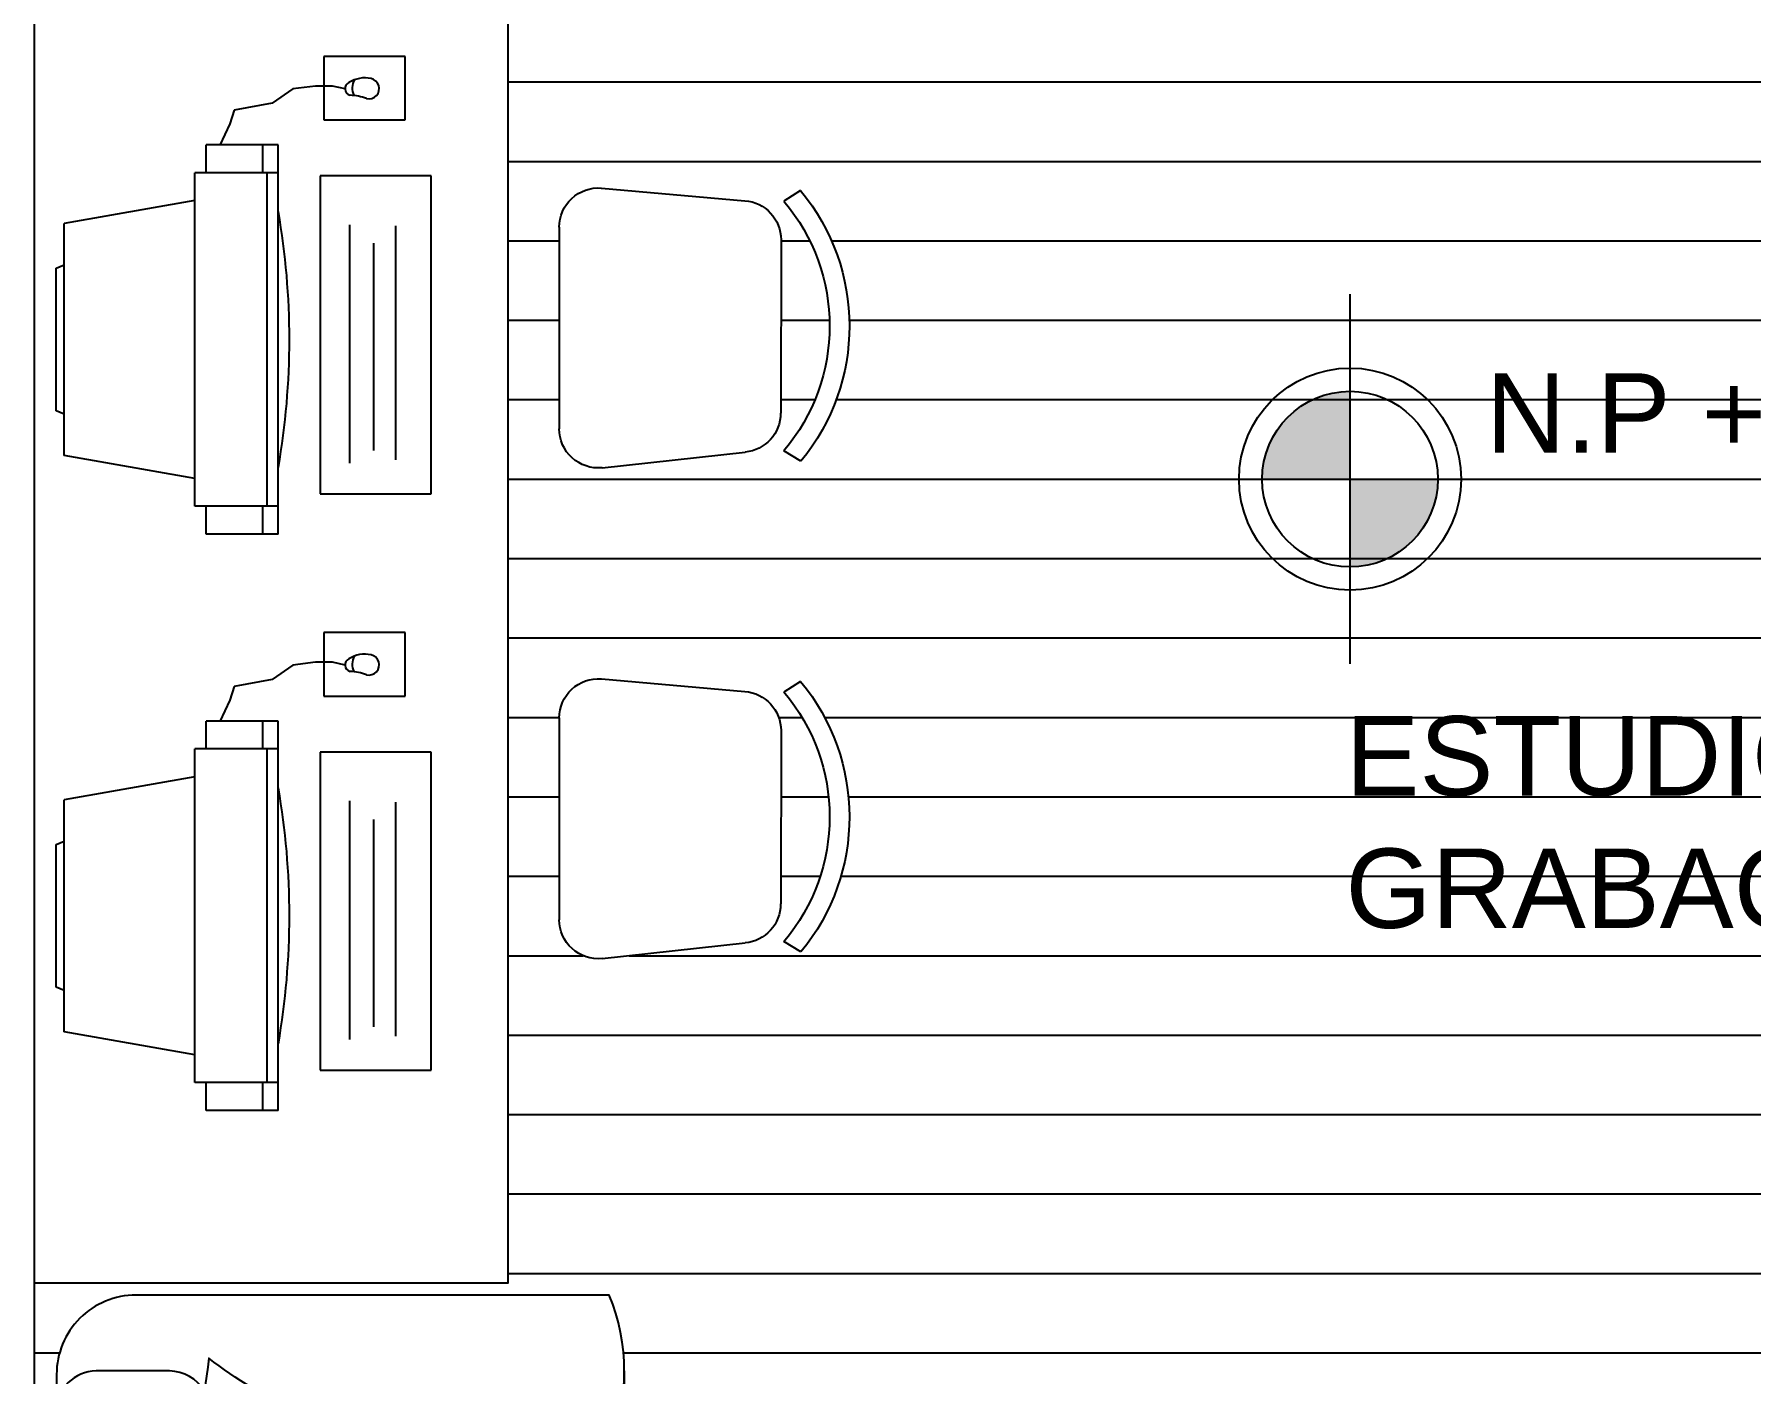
# Model space of a CAD drawing. Header units: inches. Extents: x -370 to 18, y -197 to 199.
# Drawn here: x -285.533 to -283.371, y 109.908 to 111.594 of the extents above; entities that cross this region are included whole.
import ezdxf

# ---------------------------------------------------------------- set-up
doc = ezdxf.new("R2010")
doc.units = ezdxf.units.IN
doc.header["$MEASUREMENT"] = 0
doc.layers.add('artefactos', color=1, linetype='Continuous')
doc.layers.add('MUEBLES', color=7, linetype='Continuous')
doc.styles.get("Standard").update_dxf_attribs({"font": 'arial.ttf'})

# ---------------------------------------------------------------- blocks, each defined once
blk = doc.blocks.new('A$C2FEB12E3')
at = {"layer": 'artefactos'}
for p, q in [((0.1531, 0.3423), (-0.2471, 0.3423)), ((-0.2471, 0.3423), (-0.2471, 0.2024)), ((0.1531, 0.2024), (0.1531, 0.3423)), ((-0.3175, 0.3095), (-0.3975, 0.3095)), ((-0.3975, 0.3095), (-0.3975, 0.2071)), ((-0.3175, 0.2071), (-0.3175, 0.3095)), ((0.1103, 0.2977), (-0.1842, 0.2977)), ((0.0987, 0.2701), (-0.1624, 0.2701)), ((0.1147, 0.2396), (-0.1856, 0.2396)), ((-0.3566, 0.2337), (-0.3602, 0.2181)), ((-0.3602, 0.2181), (-0.3602, 0.1965)), ((-0.3975, 0.2071), (-0.3175, 0.2071)), ((-0.3602, 0.1965), (-0.3566, 0.1678)), ((-0.2471, 0.2024), (0.1531, 0.2024)), ((-0.3566, 0.1678), (-0.3386, 0.1418)), ((-0.3386, 0.1418), (-0.3296, 0.0942)), ((-0.2861, 0.1497), (-0.2861, 0.0587)), ((0.2039, 0.1497), (-0.2861, 0.1497)), ((-0.2511, 0.13), (-0.2861, 0.13)), ((-0.2511, 0.1497), (-0.2511, 0.0447)), ((0.1689, 0.1357), (-0.2511, 0.1357)), ((0.1689, 0.1497), (0.1689, 0.0447)), ((0.2039, 0.13), (0.1689, 0.13)), ((0.2039, 0.1497), (0.2039, 0.0587)), ((-0.3296, 0.0942), (-0.3126, 0.0888)), ((-0.3126, 0.0888), (-0.2857, 0.0762)), ((-0.2511, 0.0587), (-0.2861, 0.0587)), ((0.1689, 0.0447), (-0.2511, 0.0447)), ((-0.2161, 0.0447), (-0.1871, -0.1199)), ((0.1339, 0.0447), (0.1049, -0.1199)), ((0.2039, 0.0587), (0.1689, 0.0587)), ((0.1049, -0.1199), (-0.1871, -0.1199)), ((-0.131, -0.1303), (-0.1352, -0.1199)), ((0.053, -0.1199), (0.0488, -0.1303)), ((0.0488, -0.1303), (-0.131, -0.1303))]:
    blk.add_line(p, q, dxfattribs=at)
for centre, radius, start, end in [((-0.3348, 0.2584), 0.0356, 166.777, 213.6514), ((-0.3569, 0.264), 0.0128, 345.9202, 168.5821), ((-0.2716, 0.2359), 0.0771, 161.0763, 176.912), ((-0.3576, 0.2632), 0.0204, 238.9178, 297.5104), ((-0.3568, 0.242), 0.00836, 203.3, 346.5958), ((-0.0411, -0.769), 0.9327, 80.0605, 99.9395)]:
    blk.add_arc(centre, radius, start, end, dxfattribs=at)
blk = doc.blocks.new('silla_pl2')
at = {"layer": 'artefactos', "color": 2}
for p, q in [((-0.1676, 0.3042), (-0.1546, 0.2828)), ((0.173, 0.3039), (0.1596, 0.2828)), ((0.1111, 0.2793), (-0.1072, 0.2789)), ((-0.176, 0.054), (-0.1563, 0.2342)), ((0.1762, 0.053), (0.1603, 0.2336)), ((0.127, 0), (-0.127, 0))]:
    blk.add_line(p, q, dxfattribs=at)
for centre, radius, start, end in [((0.0025, 0.0982), 0.2672, 50.3488, 129.5498), ((0.0025, 0.0971), 0.2433, 49.7566, 130.2329), ((-0.1072, 0.2295), 0.0493, 90.0059, 174.5541), ((0.1111, 0.23), 0.0493, 4.2606, 90.0059), ((-0.1269, 0.0493), 0.0493, 174.5541, 269.9224), ((0.127, 0.0493), 0.0493, 269.9224, 4.2606)]:
    blk.add_arc(centre, radius, start, end, dxfattribs=at)
blk = doc.blocks.new('sillon2_pl')
at = {"layer": 'artefactos', "color": 1}
for p, q in [((-1.3844, 0.6959), (-1.337, 0.6959)), ((-1.0394, 0.6959), (-0.9776, 0.6959)), ((-0.8802, 0.6959), (-0.8826, 0.6959)), ((-0.8158, 0.6959), (-0.785, 0.6959)), ((-0.7142, 0.6959), (-0.745, 0.6959)), ((-0.7142, 0.6959), (-0.745, 0.6959)), ((-0.6474, 0.6959), (-0.6498, 0.6959)), ((-0.6498, 0.6959), (-0.6474, 0.6959)), ((-0.4906, 0.6959), (-0.5524, 0.6959)), ((-0.4906, 0.6959), (-0.5524, 0.6959)), ((-0.1456, 0.6959), (-0.193, 0.6959)), ((-0.1456, 0.6959), (-0.193, 0.6959)), ((-0.765, 0.5046), (-0.765, 0.6759)), ((-0.765, 0.6759), (-0.765, 0.3872)), ((-0.765, 0.6759), (-0.765, 0.3872)), ((-1.4344, 0.5536), (-1.4344, 0.6459)), ((-1.4344, 0.5536), (-1.4344, 0.6459)), ((-0.0956, 0.5536), (-0.0956, 0.6459)), ((-0.765, 0.272), (-0.765, 0.2488)), ((-0.765, 0.272), (-0.765, 0.2488)), ((-0.765, 0.1495), (-0.765, 0.1239)), ((-0.765, 0.1495), (-0.765, 0.1239)), ((-0.765, 0.0476), (-0.765, 0.0191)), ((-0.765, 0.0476), (-0.765, 0.0191)), ((-1.4344, -0.0191), (-1.3388, -0.0191)), ((-0.0956, -0.0191), (-0.1913, -0.0191))]:
    blk.add_line(p, q, dxfattribs=at)
for points in [[(-1.3388, 0.2699), (-1.3388, 0, -0.2), (-1.53, 0), (-1.53, 0.5959, -0.414214), (-1.43, 0.6959), (-1.3844, 0.6959)], [(-0.1913, 0.2699), (-0.1913, 0, 0.2), (0, 0), (0, 0.5959, 0.414214), (-0.1, 0.6959), (-0.1456, 0.6959)], [(-1.3388, -0.0191), (-0.8032, -0.0191, 0.414214), (-0.765, 0.0191, 0.414214)], [(-0.1913, -0.0191), (-0.7268, -0.0191, -0.414214), (-0.765, 0.0191, -0.414214)]]:
    blk.add_lwpolyline(points, format="xyb", dxfattribs=at)
for points in [[(-1.1232, 0.6544, 0.188011), (-1.0112, 0.413, 0.130529), (-1.3404, 0.2685, 0.110936), (-1.4506, 0.5042, 0.162859)], [(-0.4068, 0.6544, -0.188011), (-0.5188, 0.413, -0.130529), (-0.1896, 0.2685, -0.110936), (-0.0794, 0.5042, -0.162859)]]:
    blk.add_lwpolyline(points, format="xyb", close=True, dxfattribs=at)
blk.add_lwpolyline([(-0.765, 0.5082), (-0.765, 0.3872)], dxfattribs=at)
blk.add_lwpolyline([(-0.765, 0.5082), (-0.765, 0.3872)], dxfattribs=at)
for centre, radius, start, end in [((-1.3844, 0.6459), 0.05, 90, 180), ((-1.337, 0.7959), 0.1, 270, 278.0558), ((-1.2858, 0.4346), 0.2649, 78.495, 98.0558), ((-1.2131, 0.7921), 0.1, 258.495, 286.1875), ((-1.1193, 0.469), 0.2365, 76.2743, 106.1875), ((-1.0394, 0.7959), 0.1, 256.2743, 270), ((-0.9776, 0.5959), 0.1, 78.1557, 90), ((-0.9289, 0.828), 0.1372, 258.1557, 281.8443), ((-0.8802, 0.5959), 0.1, 90, 101.8443), ((-0.8826, 0.7959), 0.1, 270, 278.3033), ((-0.8492, 0.567), 0.1313, 81.6967, 98.3033), ((-0.8158, 0.7959), 0.1, 261.6967, 270), ((-0.785, 0.6759), 0.02, 0, 90), ((-0.745, 0.6759), 0.02, 90, 180), ((-0.7142, 0.7959), 0.1, 270, 278.3033), ((-0.6808, 0.567), 0.1313, 81.6967, 98.3033), ((-0.6474, 0.7959), 0.1, 261.6967, 270), ((-0.6498, 0.5959), 0.1, 78.1557, 90), ((-0.6011, 0.828), 0.1372, 258.1557, 281.8443), ((-0.5524, 0.5959), 0.1, 90, 101.8443), ((-0.4906, 0.7959), 0.1, 270, 283.7257), ((-0.4107, 0.469), 0.2365, 73.8125, 103.7257), ((-0.3169, 0.7921), 0.1, 253.8125, 281.505), ((-0.2442, 0.4346), 0.2649, 81.9442, 101.505), ((-0.193, 0.7959), 0.1, 261.9442, 270), ((-0.1456, 0.6459), 0.05, 0, 90), ((-0.2389, 0.5085), 0.1677, 148.6915, 212.7243), ((0.0302, 0.6814), 0.4212, 191.7546, 231.9312), ((-0.2072, 0.6884), 0.198, 207.9549, 275.6386), ((-1.3844, 0.5536), 0.05, 180, 240.317), ((-0.1456, 0.5536), 0.05, 299.683, 0), ((-1.3353, 0.1693), 0.367, 44.9344, 83.6555), ((-1.08, 1.5495), 1.0913, 271.5025, 286.7771), ((-0.45, 1.5495), 1.0913, 253.2229, 268.4975), ((-1.1952, 0.1876), 0.2691, 63.5733, 122.7227), ((-1.1018, 0.2127), 0.2175, 83.0467, 149.6684), ((-0.9553, 0.3296), 0.1988, 343.1656, 16.8344), ((-0.6132, 0.1992), 0.1597, 161.8971, 198.1029), ((-0.903, 0.0858), 0.1431, 344.5514, 15.4486)]:
    blk.add_arc(centre, radius, start, end, dxfattribs=at)
blk = doc.blocks.new('A$C01451027')
h = blk.add_hatch(color=256)
h.dxf.hatch_style = 1
h.paths.add_polyline_path([(-0.1106, 0), (0, 0), (0, 0.1106, 0.414214)])
h = blk.add_hatch(color=256)
h.dxf.hatch_style = 1
h.paths.add_polyline_path([(0, 0), (0, -0.1106, 0.414214), (0.1106, 0)])
at = {"color": 2}
for p, q in [((0, -0.2327), (0, 0.2327)), ((-0.2327, 0), (0.2327, 0))]:
    blk.add_line(p, q, dxfattribs=at)
blk.add_circle((0, 0), 0.1398, dxfattribs=at)
at = {"color": 3}
blk.add_circle((0, 0), 0.1106, dxfattribs=at)

msp = doc.modelspace()

# ---------------------------------------------------------------- hatches: boundary and pattern name
h = msp.add_hatch()
h.set_pattern_fill('LINE', color=8, scale=0.8)
h.set_pattern_definition([(0, (17.94898, 94.43435), (0, 0.1), [])])
h.paths.add_polyline_path([(-282.34987, 112.48411), (-283.34987, 112.48411), (-283.39269, 112.48411), (-283.39269, 111.61133), (-284.9365, 111.61133), (-284.9365, 110.02201), (-285.53296, 110.02201), (-285.53296, 108.43411), (-282.34987, 108.43411), (-282.34987, 109.43411)])
h.paths.add_polyline_path([(-283.58912, 109.69867), (-283.58912, 108.63813), (-284.78992, 108.63813), (-284.78992, 108.5728, -0.0990195), (-284.80904, 108.47717), (-285.40492, 108.47717, -0.4142136), (-285.50492, 108.57717), (-285.50492, 108.6228), (-285.50492, 108.67019, 0.0351646), (-285.5059, 108.68421, -0.0855581), (-285.50319, 108.77416, 0.1214227), (-285.50515, 108.82198, -0.1312672), (-285.50777, 108.94402, 0.0599615), (-285.50492, 108.96775), (-285.50492, 109.02957, -0.0517267), (-285.50279, 109.05009, 0.103731), (-285.50279, 109.10641, -0.0487773), (-285.50492, 109.12575, 0.033297), (-285.50596, 109.13902, -0.0725873), (-285.50596, 109.17695, 0.036246), (-285.50492, 109.19139), (-285.50492, 109.22217, -0.4142136), (-285.48492, 109.24217, -0.4142136), (-285.50492, 109.26217), (-285.50492, 109.29295, 0.036246), (-285.50596, 109.30739, -0.0725873), (-285.50596, 109.34533, 0.036246), (-285.50492, 109.35977), (-285.50492, 109.35741, -0.0517267), (-285.50279, 109.37794, 0.103731), (-285.50279, 109.43425, -0.0517267), (-285.50492, 109.45477), (-285.50492, 109.5166, 0.0599615), (-285.50777, 109.54032, -0.1312672), (-285.50515, 109.66236, 0.1214227), (-285.50319, 109.71018, -0.0855581), (-285.5059, 109.80014, 0.0351646), (-285.50492, 109.81415), (-285.50492, 109.86155), (-285.50492, 109.90717, -0.4142136), (-285.40492, 110.00717), (-284.80904, 110.00717, -0.0990195), (-284.78992, 109.91155), (-284.78992, 109.81592), (-284.78992, 109.69867)], flags=16)
h.paths.add_polyline_path([(-283.90137, 109.50513), (-283.90137, 108.97678), (-284.45921, 108.97678), (-284.45921, 109.50513)], flags=0)
h.paths.add_polyline_path([(-284.06286, 109.24742, -1), (-284.32411, 109.24742, -1)], flags=0)
h.paths.add_polyline_path([(-284.16897, 109.24817, -1), (-284.216, 109.24817, -1)], flags=0)
h.paths.add_polyline_path([(-284.56765, 110.43911), (-284.58903, 110.45207, 0.3663257), (-284.58906, 110.76634), (-284.56795, 110.77973, -0.3600268)], flags=16)
h.paths.add_polyline_path([(-284.63627, 110.45049), (-284.81648, 110.43084, -0.450086), (-284.87182, 110.47973), (-284.87182, 110.73367, -0.4365685), (-284.81883, 110.78292), (-284.6382, 110.76699, -0.3926269), (-284.59253, 110.7178), (-284.59296, 110.49945, -0.3788119)], flags=16)
h.paths.add_polyline_path([(-285.31367, 109.24217, -0.0667468), (-285.26759, 108.95577, 0.0415341), (-285.22202, 108.99597, 0.1305291), (-285.07755, 108.66673, 0.110936), (-285.31323, 108.55657, 0.1628587), (-285.46344, 108.88401, 0.1453421), (-285.26759, 108.95577, 0.0667468), (-285.31367, 109.24217, 0.0667468), (-285.26759, 109.52857, 0.1453421), (-285.46344, 109.60033, 0.1628587), (-285.31323, 109.92778, 0.110936), (-285.07755, 109.81761, 0.1305291), (-285.22202, 109.48837, 0.0415341), (-285.26759, 109.52857, -0.0667468)], flags=0)
h.paths.add_polyline_path([(-284.56765, 111.05703), (-284.58903, 111.06999, 0.3663257), (-284.58906, 111.38426), (-284.56795, 111.39765, -0.3600268)], flags=16)
h.paths.add_polyline_path([(-284.63627, 111.06841), (-284.81648, 111.04875, -0.450086), (-284.87182, 111.09765), (-284.87182, 111.35158, -0.4365685), (-284.81883, 111.40084), (-284.6382, 111.38491, -0.3926269), (-284.59253, 111.33572), (-284.59296, 111.11737, -0.3788119)], flags=16)
h.paths.add_polyline_path([(-283.91769, 110.41119), (-283.01387, 110.41119), (-283.01387, 110.78571), (-283.91769, 110.78571)], flags=24)

# ---------------------------------------------------------------- linework, layer by layer
at = {"color": 4}
msp.add_line((-285.53296, 114.13411), (-285.53296, 105.43411), dxfattribs=at)
at = {"color": 2}
msp.add_lwpolyline([(-283.39269, 112.48411), (-283.39269, 111.61133), (-284.9365, 111.61133), (-284.9365, 110.02201), (-285.53296, 110.02201)], dxfattribs=at)

# ---------------------------------------------------------------- block references
at = {"rotation": 270}
for p in [(-285.37534, 111.16906), (-285.37534, 110.44358)]:
    msp.add_blockref('A$C2FEB12E3', p, dxfattribs=at)
msp.add_blockref('A$C01451027', (-283.87589, 111.03435))
at = {"layer": 'artefactos', "rotation": 89.99999999999999}
msp.add_blockref('sillon2_pl', (-284.80904, 110.00717), dxfattribs=at)
at = {"layer": 'MUEBLES', "xscale": -1, "rotation": 270}
for p in [(-284.87182, 111.22461), (-284.87182, 110.6067)]:
    msp.add_blockref('silla_pl2', p, dxfattribs=at)

# ---------------------------------------------------------------- texts
at = {"color": 2, "insert": (-283.88164, 110.73601), "char_height": 0.1, "attachment_point": 1}
msp.add_mtext('ESTUDIO DE\\PGRABACION', dxfattribs=at)
at = {"layer": 'MUEBLES', "color": 2}
msp.add_text('N.P +3.15', height=0.1, dxfattribs=at).set_placement((-283.70491, 111.06757))

doc.saveas('drawing.dxf')
